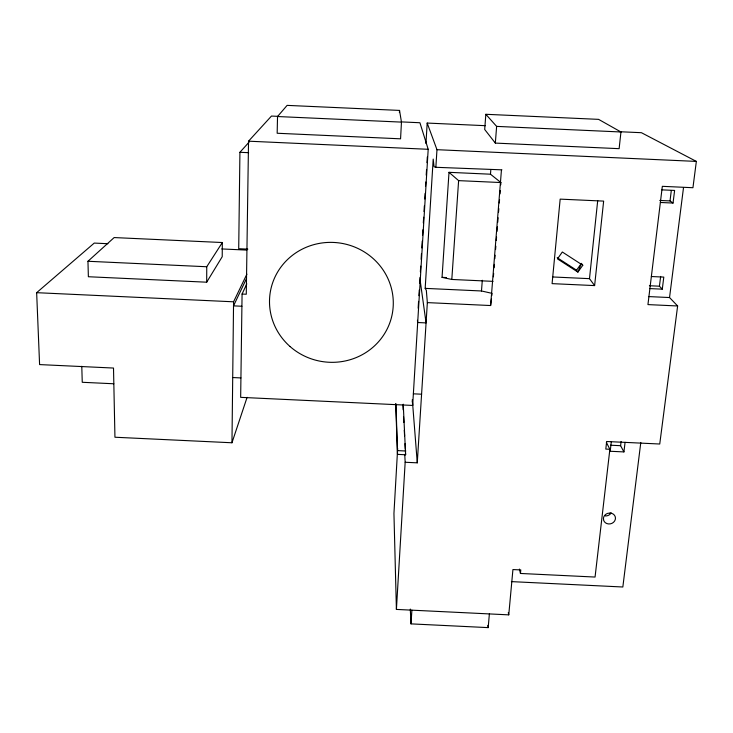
<?xml version="1.0" encoding="UTF-8"?>
<svg xmlns="http://www.w3.org/2000/svg" width="733" height="733" viewBox="0 0 733 733"><rect width="100%" height="100%" fill="white"/><g stroke="black" fill="none" stroke-linecap="round" stroke-linejoin="round"><path stroke-width="1.1" d="M206.688 282.196L206.752 266.748L222.337 242.531L114.165 237.565L87.96 261.269L88.372 276.735L206.688 282.196L222.218 256.697L222.337 242.531M107.916 243.713L94.245 243.081L36.65 292.678L39.591 364.585L113.505 368.048L114.944 437.234L231.967 442.769L233.57 301.804L246.884 274.16M249.073 142.156L239.92 152.29L238.711 248.716L247.818 249.128M246.819 283.836L242.073 294.034L240.662 397.35L412.661 405.441L428.191 149.294L419.927 122.741L401.657 121.916M278.32 116.364L271.467 116.061L248.533 141.185L246.279 294.235L242.073 294.034M277.532 116.529L277.166 133.25L400.566 138.821L401.464 122.109L399.531 110.417L287.116 105.378L277.532 116.529L401.464 122.109M399.412 112.589L399.531 110.417M397.662 448.394L393.942 513.466L396.406 609.416L508.757 614.859L512.926 569.559L520.787 569.935L520.448 573.463L595.059 577.054L609.874 449.283L606.347 442.329M403.242 404.195L405.615 454.762L397.524 454.378L395.985 403.883M396.406 609.416L405.166 462.266L404.753 454.378M425.955 143.558L427.183 123.062L485.292 125.682M418.158 308.199L418.57 301.373M418.919 295.692L419.267 290.002M419.679 283.185L420.018 277.495M420.366 271.806L420.705 266.125M421.118 259.299L421.466 253.618M421.814 247.928L422.226 241.102M422.565 235.421L422.914 229.731M423.326 222.914L423.665 217.225M424.013 211.544L424.361 205.854M424.774 199.028L425.113 193.347M425.525 186.521L425.8 181.976M426.212 175.15L426.56 169.46M426.973 162.644L427.321 156.954M405.166 462.266L417.269 462.835L427.348 302.61L426.331 290.323L425.177 288.371L433.203 159.079L434.046 166.757L435.86 167.298L501.931 169.836M435.86 167.298L436.969 149.688L427.183 123.062M489.369 613.924L488.187 627.622L411.011 623.875L411.891 610.168M493.025 281.362L451.803 279.456L442.045 277.358L449.008 172.319L490.478 174.207L500.914 182.544L500.74 184.817M451.803 279.456L458.62 180.63L449.008 172.319M485.832 114.293L484.705 129.494L495.334 143.091L619.128 148.671L620.952 131.977L598.577 119.36L485.832 114.293L496.626 126.388L620.952 131.977M491.806 295.573L492.063 293.356L481.48 290.974L482.305 280.281M490.478 174.207L490.826 169.662M495.334 143.091L496.626 126.388M427.348 302.61L490.624 305.542L501.418 170.267M493.391 276.817L493.657 273.409M494.115 267.728L494.381 264.32M494.839 258.648L495.114 255.24M495.563 249.559L495.838 246.151M496.287 240.47L496.562 237.061M497.02 231.39L497.377 226.845M497.744 222.301L498.101 217.756M498.559 212.075L498.834 208.667M499.283 202.995L499.558 199.587M500.007 193.906L500.282 190.498M594.619 285.595L603.644 201.108L560.168 199.129L552.086 283.634L594.619 285.595L589.488 278.659L597.707 200.613M611.313 441.669L610.204 451.262L623.93 451.913L625.075 442.32M490.624 305.542L491.412 298.899M623.93 451.913L620.604 445.691L621.108 441.477M651.362 276.524L663.796 277.092L662.293 289.159L659.434 286.2L660.653 276.423M661.899 189.856L674.617 190.433L673.041 203.05L670.017 200.915L671.281 190.69M640.798 442.466L622.839 586.996L511.377 581.617M609.874 449.283L605.797 449.091L606.667 441.504L659.746 444.015L677.631 305.973L669.541 297.543L683.504 187.657M619.761 131.729L641.412 132.7L696.35 161.407L692.942 187.721L662.33 186.329L647.945 304.598L677.631 305.973M231.967 442.769L247.094 397.341M582.781 265.245L581.397 263.404L577.897 272.09L557.474 258.886L562.33 252.005L582.781 265.245L577.897 272.09L576.55 270.202L557.181 257.695M246.471 278.632L233.525 305.863L241.908 306.257M576.55 270.202L581.397 263.404M248.533 141.185L428.191 149.294M436.969 149.688L696.35 161.407M239.92 152.29L248.643 152.684M458.62 180.63L500.914 182.544M659.746 200.448L670.017 200.915M660.36 202.473L673.041 203.05M221.787 248.945L246.838 250.09M552.462 276.955L589.488 278.659M649.401 285.733L659.434 286.2M442.045 277.358L446.525 277.56M87.96 261.269L206.752 266.748M649.887 288.591L662.293 289.159M648.448 296.572L669.541 297.543M425.177 288.371L481.48 290.974M36.65 292.678L233.57 301.804M232.709 377.541L240.928 377.926M413.366 393.823L421.585 394.207M113.817 383.771L82.252 382.287L81.784 366.271M610.452 445.215L620.604 445.691M397.735 450.621L405.835 451.006M519.385 569.074L520.448 573.463M508.29 612.632L508.757 614.859M487.802 625.405L488.187 627.622M420.302 281.426L426.075 322.905L417.682 322.52L417.434 320.284M412.312 399.641L417.269 462.835M412.312 400.978L412.661 405.441M402.921 405.276L403.168 409.839M403.535 416.674L403.846 422.382M404.277 430.28L404.579 435.842M405.001 443.639L405.312 449.201M405.486 452.536L405.615 454.762M410.297 609.059L411.011 623.875M395.655 403.746L397.524 454.378M611.166 512.898A5.965 5.351 -14.8 0 1 605.33 515.95M610.085 513.054L607.739 513.357A6.066 5.424 -14.7 0 0 603.451 518.231L603.662 520.338A6.066 5.424 -14.7 0 0 610.369 523.848A6.066 5.424 -14.7 0 0 615.463 518.075A6.066 5.424 -14.7 0 0 610.085 513.054M290.002 346.48A61.957 59.914 10.1 0 0 391.944 315.483A61.957 59.914 10.1 0 0 312.249 245.106A61.957 59.914 10.1 0 0 290.002 346.48"/></g></svg>
